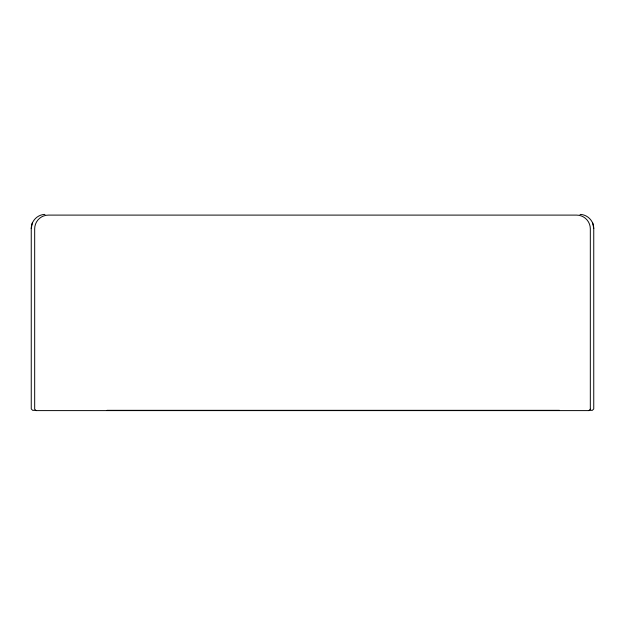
<?xml version="1.0" encoding="UTF-8"?>
<svg xmlns="http://www.w3.org/2000/svg" width="625" height="625" viewBox="0 0 625 625"><rect width="100%" height="100%" fill="white"/><g stroke="black" fill="none" stroke-linecap="round" stroke-linejoin="round"><path stroke-width="0.94" d="M44.969 214.398C37.602 214.547 31.398 220.742 31.25 228.117L31.25 408.93L32.625 410.328L35.984 410.383M31.25 228.547L32.297 222.867M589.016 410.383L592.375 410.328L593.75 408.93L593.75 228.117C593.602 220.742 587.398 214.547 580.031 214.398M106.984 410.328L559.453 410.328M593.75 228.547L592.703 222.867M590.32 409.211L589.016 410.602L35.984 410.602L34.68 409.211L34.68 228.82A13.719 13.719 0 0 1 48.398 215.102L576.602 215.102A13.719 13.719 0 0 1 590.32 228.82L590.32 409.211"/></g></svg>
